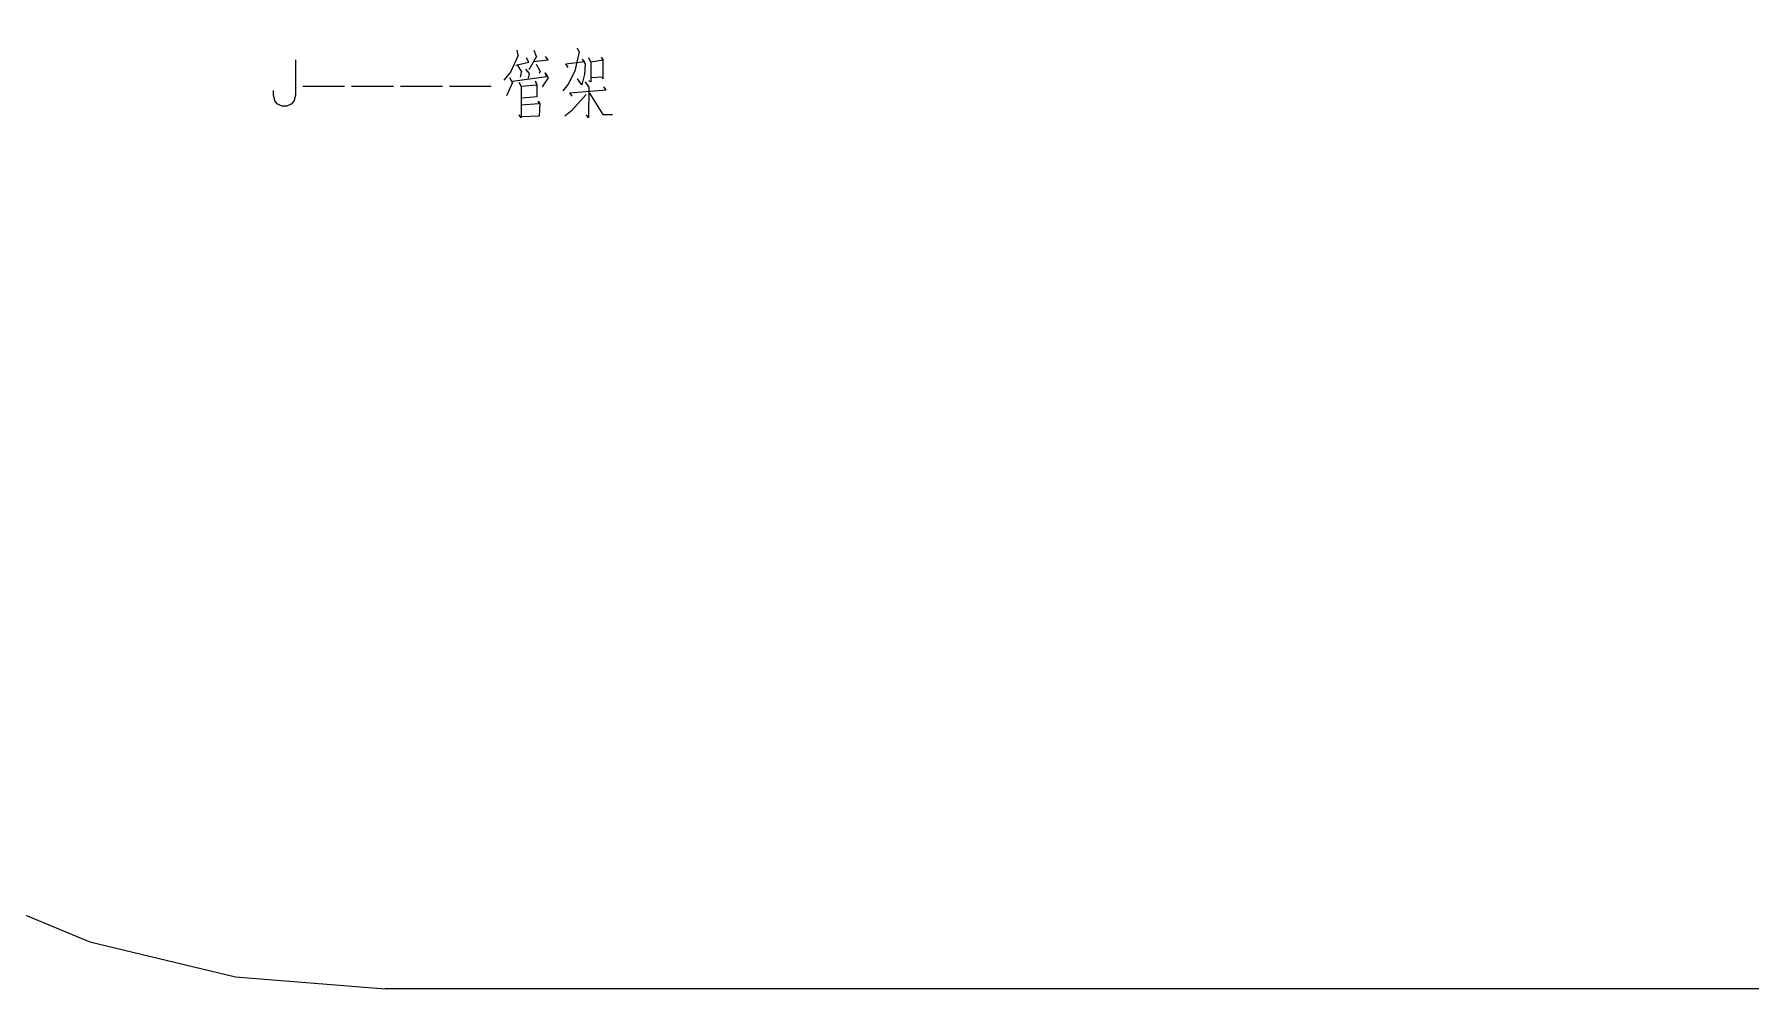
# Model space of a CAD drawing. Header units: millimetres. Extents: x 117 to 78452272, y 10 to 169749766.
# Drawn here: x 78430695 to 78441484, y 169708566 to 169714567 of the extents above; entities that cross this region are included whole.
import ezdxf

# ---------------------------------------------------------------- set-up
doc = ezdxf.new("R2010")
doc.units = ezdxf.units.MM

msp = doc.modelspace()

# ---------------------------------------------------------------- linework, layer by layer
at = {"color": 0, "lineweight": 0}
for points in [[(78426897.942, 169714566.947), (78426971.629, 169713628.409), (78427191.397, 169712712.71), (78427552.075, 169711842.687), (78428043.752, 169711039.457), (78428655.655, 169710323.272), (78429371.84, 169709711.8), (78430174.639, 169709219.693), (78431044.661, 169708859.445), (78431960.361, 169708639.678), (78432899.33, 169708565.56)], [(78432195.642, 169714214.026), (78432195.642, 169714186.878), (78432206.846, 169714145.51), (78432217.619, 169714131.721), (78432250.368, 169714117.932), (78432283.549, 169714117.932), (78432316.299, 169714131.721), (78432327.503, 169714145.51), (78432338.276, 169714186.878), (78432338.276, 169714406.215)], [(78433736.603, 169714434.225), (78433687.909, 169714328.219), (78433645.679, 169714279.095)], [(78433721.521, 169714373.466), (78433802.964, 169714392.426), (78433787.882, 169714419.143)], [(78433736.603, 169714434.225), (78433730.57, 169714468.267)], [(78433851.227, 169714426.468), (78433802.964, 169714343.301)], [(78433830.112, 169714396.304), (78433924.052, 169714407.508), (78433908.97, 169714426.468)], [(78433851.227, 169714426.468), (78433836.145, 169714464.389)], [(78433875.358, 169714335.976), (78433851.227, 169714377.344)], [(78434120.55, 169714456.633), (78434093.402, 169714335.976), (78434051.173, 169714252.809), (78434017.561, 169714211.01)], [(78434051.173, 169714358.383), (78434035.66, 169714381.222), (78434153.731, 169714396.304), (78434138.649, 169714411.386), (78434156.747, 169714381.222), (78434153.731, 169714317.015), (78434135.632, 169714248.93), (78434108.485, 169714286.851)], [(78434120.55, 169714456.633), (78434108.485, 169714479.471)], [(78434192.944, 169714392.426), (78434180.879, 169714419.143)], [(78434192.944, 169714392.426), (78434192.944, 169714267.891), (78434180.879, 169714275.216)], [(78434271.802, 169714404.061), (78434192.944, 169714392.426)], [(78434271.802, 169714404.061), (78434259.737, 169714422.59), (78434268.786, 169714404.061), (78434268.786, 169714286.851), (78434268.786, 169714298.055), (78434195.961, 169714294.177)], [(78433699.975, 169714264.012), (78433684.893, 169714294.177)], [(78433699.975, 169714271.769), (78433915.003, 169714301.933), (78433905.953, 169714324.341), (78433924.052, 169714294.177), (78433887.855, 169714237.727)], [(78433757.718, 169714335.976), (78433733.586, 169714370.018)], [(78433757.718, 169714335.976), (78433748.668, 169714298.055)], [(78433754.701, 169714241.174), (78433854.243, 169714248.93), (78433845.194, 169714271.769), (78433854.243, 169714248.93), (78433854.243, 169714173.089), (78433760.734, 169714165.763)], [(78433781.849, 169714347.18), (78433805.98, 169714320.894), (78433799.948, 169714290.298)], [(78433875.358, 169714335.976), (78433869.325, 169714320.894)], [(78432382.229, 169714241.605), (78432645.52, 169714241.605)], [(78432689.473, 169714241.605), (78432952.764, 169714241.605)], [(78432996.717, 169714241.605), (78433260.008, 169714241.605)], [(78433303.962, 169714241.605), (78433567.252, 169714241.605)], [(78433699.975, 169714264.012), (78433663.778, 169714180.845)], [(78433754.701, 169714241.174), (78433742.636, 169714264.012)], [(78433754.701, 169714241.174), (78433754.701, 169714040.797), (78433742.636, 169714059.758)], [(78434162.78, 169714188.602), (78434072.287, 169714086.475), (78434029.627, 169714052.432)], [(78434075.304, 169714176.967), (78434060.222, 169714199.806), (78434289.901, 169714218.766), (78434274.819, 169714237.727)], [(78434180.879, 169714237.727), (78434159.764, 169714267.891)], [(78434180.879, 169714237.727), (78434177.862, 169714040.797), (78434165.797, 169714059.758)], [(78434183.895, 169714195.927), (78434268.786, 169714063.636), (78434329.114, 169714063.636)], [(78433754.701, 169714123.964), (78433866.309, 169714131.721), (78433863.293, 169714146.803), (78433872.342, 169714131.721), (78433869.325, 169714052.432), (78433754.701, 169714048.554)], [(78447402.72, 169708565.56), (78432899.33, 169708565.56)]]:
    msp.add_lwpolyline(points, dxfattribs=at)

doc.saveas('drawing.dxf')
